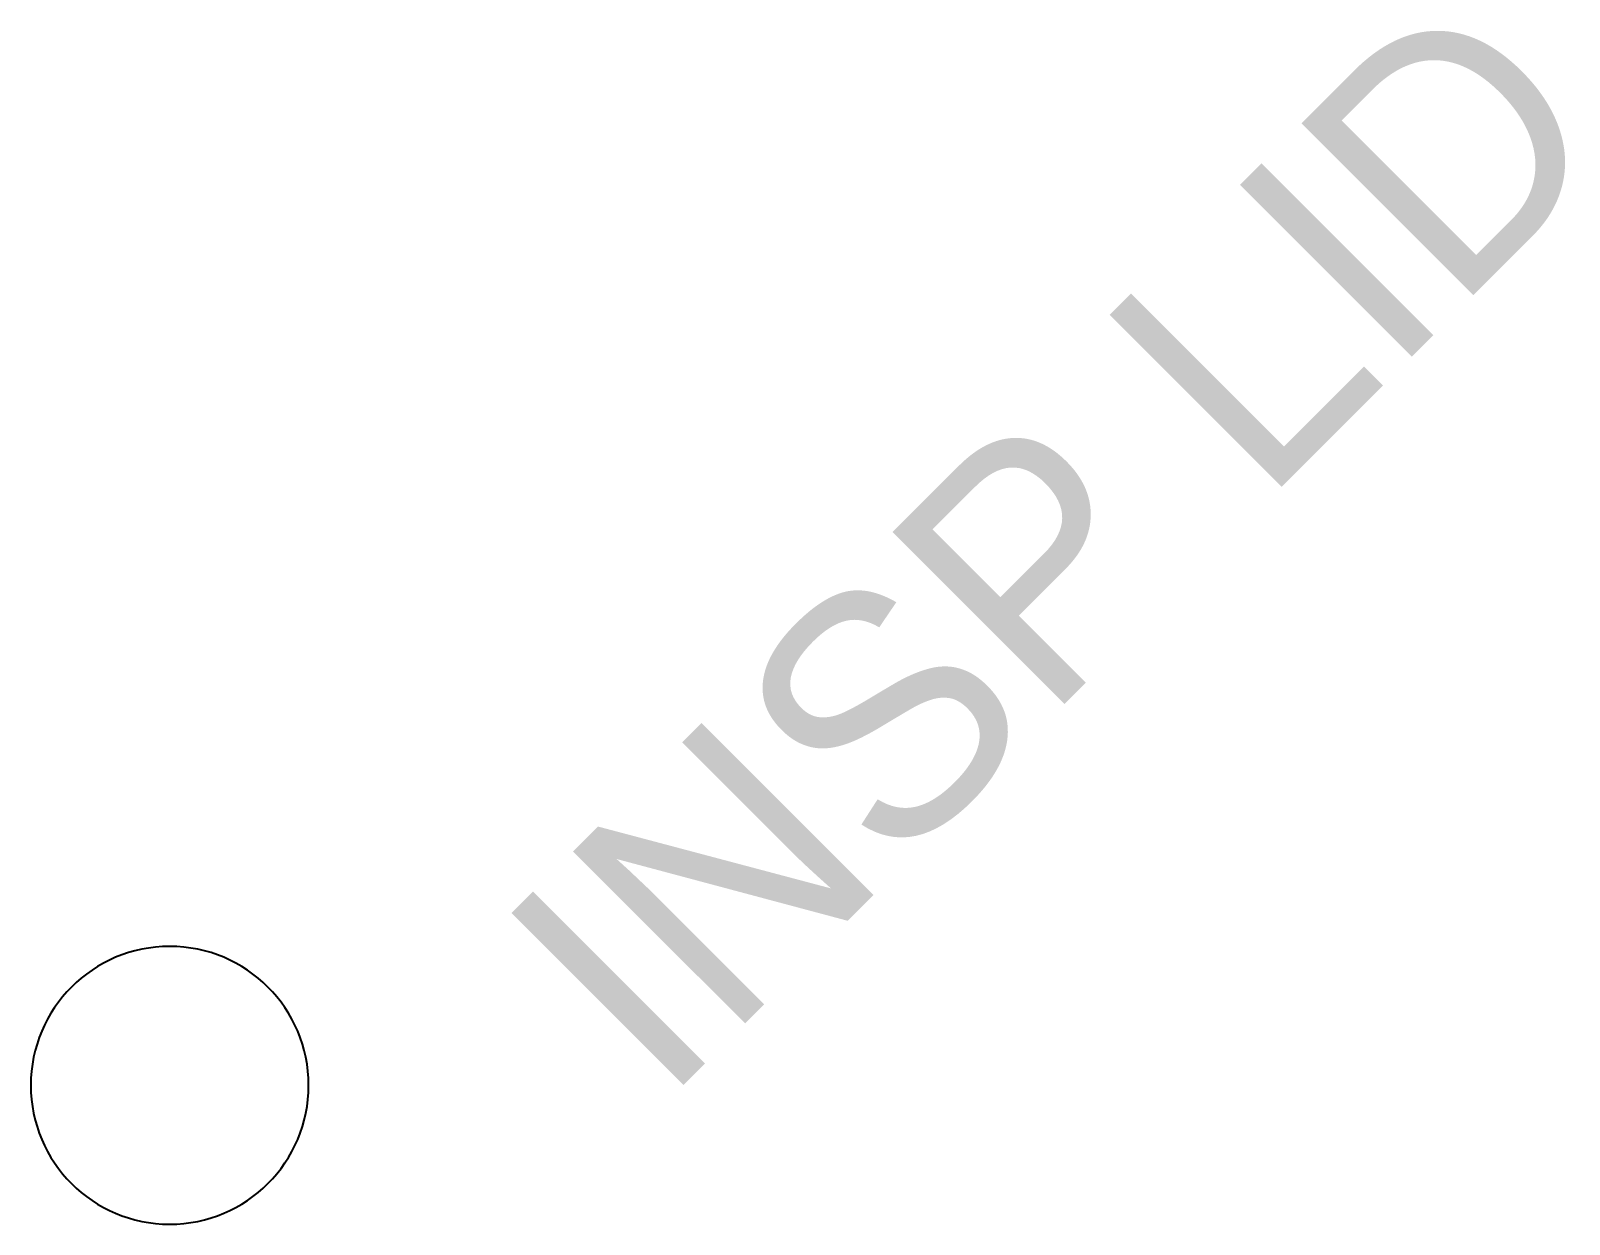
# Model space of a CAD drawing. Extents: x -0.2 to 2.01, y -0.2 to 1.52.
import ezdxf

# ---------------------------------------------------------------- set-up
doc = ezdxf.new("R2010")
doc.units = 0
doc.header["$MEASUREMENT"] = 0
doc.layers.add('CELL_IL_SEWERINSPECTIONLID', color=7, linetype='Continuous')

msp = doc.modelspace()

# ---------------------------------------------------------------- linework, layer by layer
at = {"layer": 'CELL_IL_SEWERINSPECTIONLID', "color": 62}
for start, end in [(90, 180), (0, 90), (180, 270), (270, 360)]:
    msp.add_arc((-0.001065, 0.000884), 0.2, start, end, dxfattribs=at)

# ---------------------------------------------------------------- texts
msp.add_text('INSP LID', height=0.349998, rotation=45, dxfattribs=at).set_placement((0.708, -0.029))

doc.saveas('drawing.dxf')
